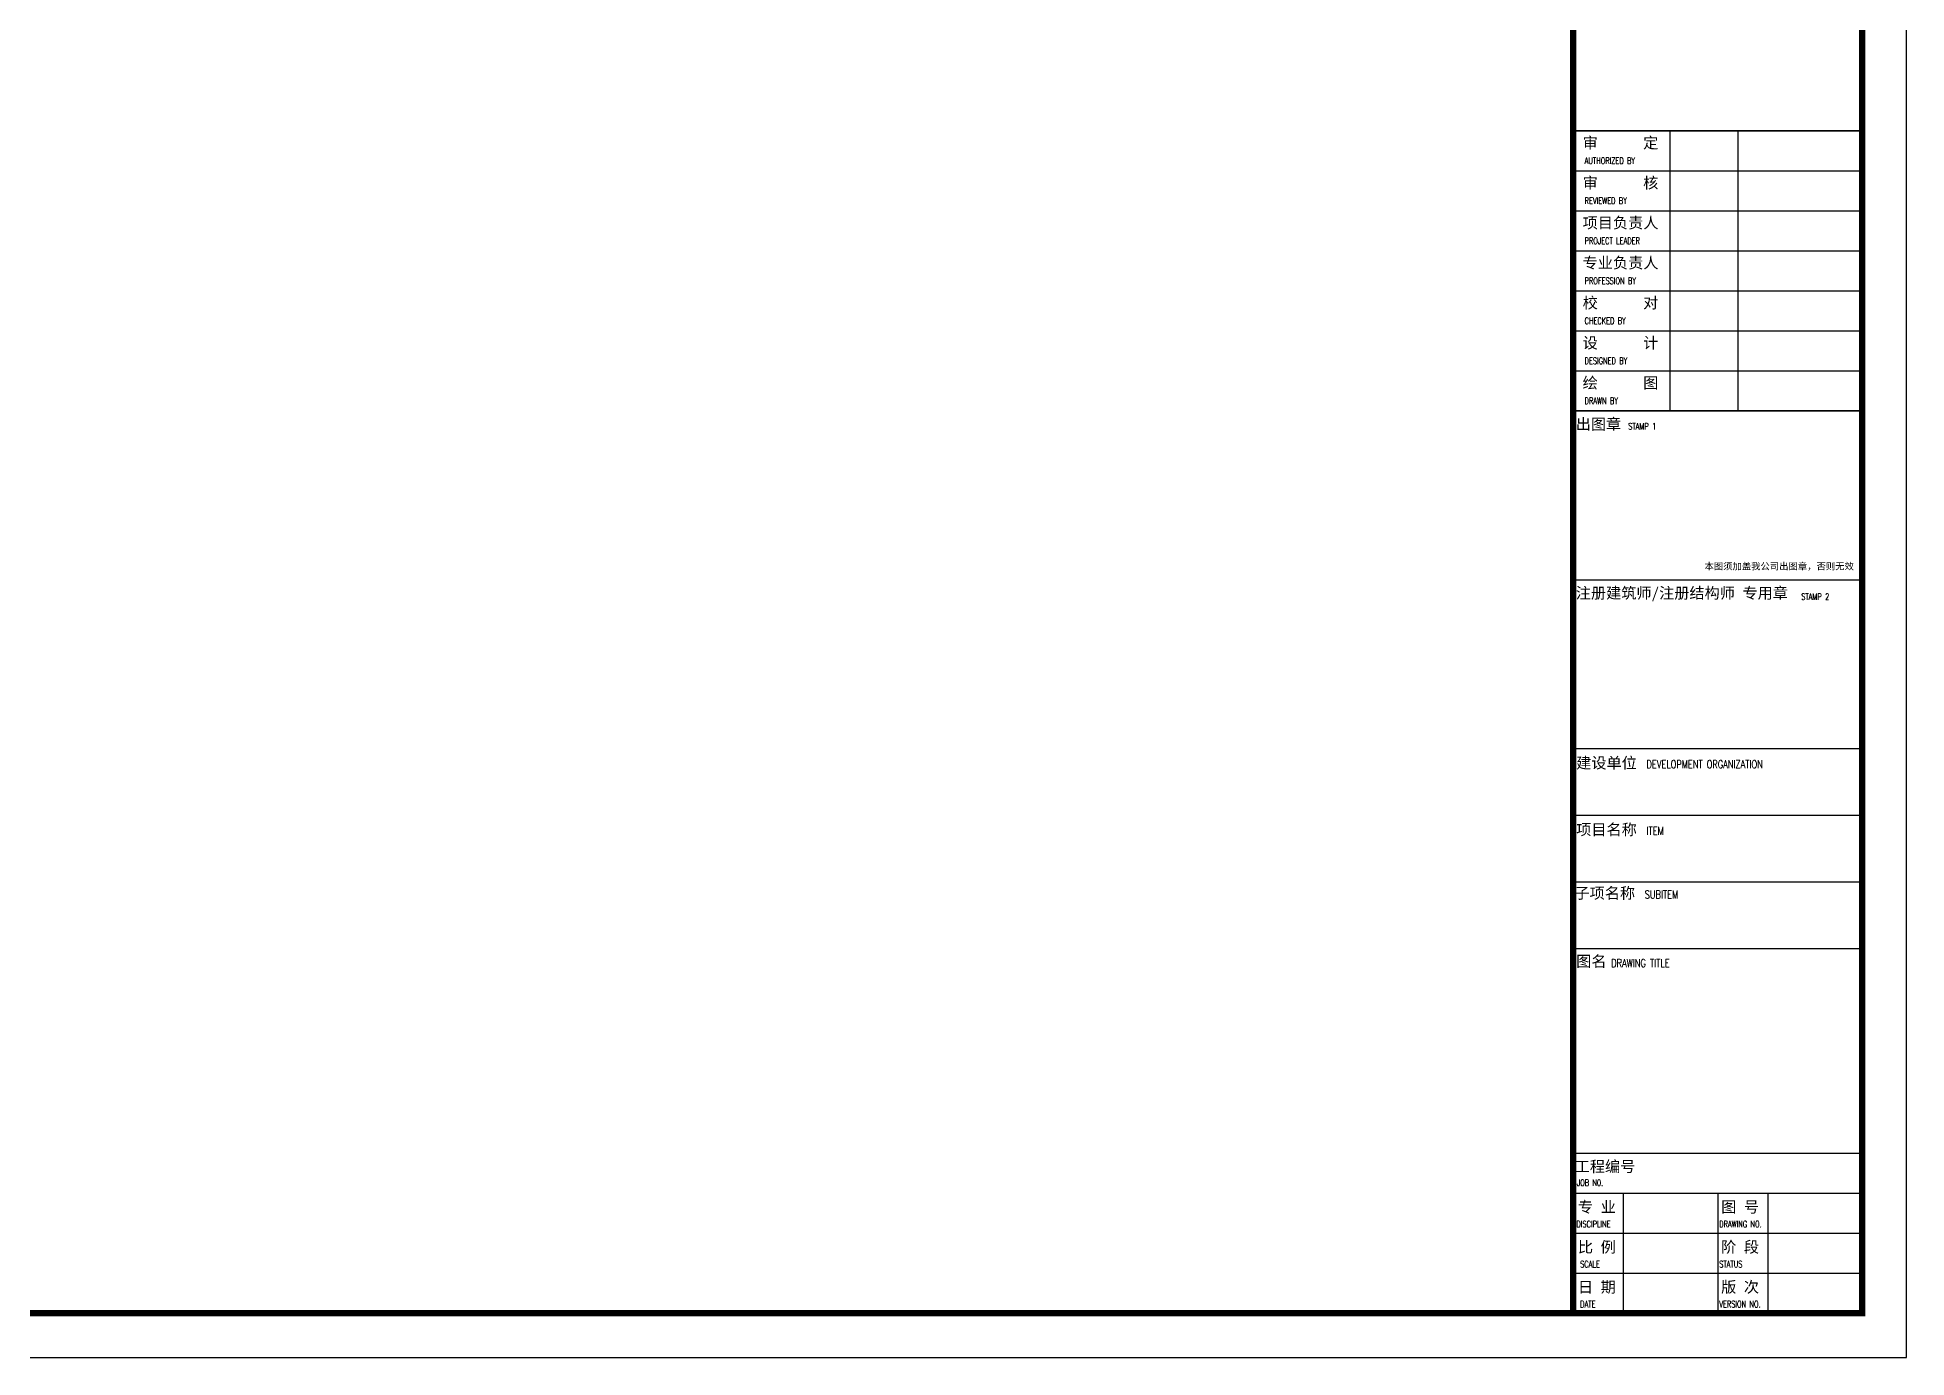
# Model space of a CAD drawing. Extents: x -248860 to 1018944, y -1060852 to 188626.
# Drawn here: x -103312 to -61262, y 89596 to 119296 of the extents above; entities that cross this region are included whole.
import ezdxf

# ---------------------------------------------------------------- set-up
doc = ezdxf.new("R2010")
doc.units = 0
doc.header["$LTSCALE"] = 1000
doc.header["$MEASUREMENT"] = 0
doc.layers.add('WALL', color=6, linetype='CONTINUOUS')
doc.layers.add('图框', color=4, linetype='CONTINUOUS')
doc.styles.add('iIcon2', font='')
doc.styles.add('MIMI-TKWZ', font='romanc.shx', dxfattribs={"width": 0.75, "oblique": 15, "bigfont": 'bigfont.shx'})
doc.styles.get('iIcon2').set_extended_font_data('SimSun')

# ---------------------------------------------------------------- blocks, each defined once
blk = doc.blocks.new('sadf f')
at = {"layer": '图框'}
for p, q in [((727351, 367463), (733851, 367463)), ((727351, 367463), (733851, 367463)), ((729523, 367463), (729523, 361163)), ((731051, 367463), (731051, 361163)), ((727351, 366563), (733851, 366563)), ((727351, 365663), (733851, 365663)), ((727351, 364763), (733851, 364763)), ((727351, 363863), (733851, 363863)), ((727351, 362963), (733851, 362963)), ((727351, 362063), (733851, 362063)), ((727351, 357363), (733851, 357363)), ((727351, 353563), (733851, 353563)), ((727351, 352063), (733851, 352063)), ((727351, 350563), (733851, 350563)), ((727351, 344463), (733851, 344463)), ((727351, 343563), (733851, 343563)), ((728476, 343563), (728476, 340863)), ((730601, 343563), (730601, 340863)), ((731726, 343563), (731726, 340863)), ((727351, 342663), (733851, 342663)), ((727351, 341763), (733851, 341763))]:
    blk.add_line(p, q, dxfattribs=at)
blk.add_lwpolyline([(650751, 339863), (734851, 339863), (734851, 399263), (650751, 399263)], close=True, dxfattribs=at)
at = {"layer": '图框', "const_width": 140}
for points in [[(653251, 398263), (733851, 398263), (733851, 340863), (653251, 340863)], [(733851, 398263), (727351, 398263), (727351, 340863), (733851, 340863)]]:
    blk.add_lwpolyline(points, close=True, dxfattribs=at)
at = {"layer": '图框', "const_width": 35}
for points in [[(727351, 367463), (733851, 367463)], [(727351, 361163), (733851, 361163)], [(727351, 353563), (733851, 353563)], [(727351, 349063), (733851, 349063)]]:
    blk.add_lwpolyline(points, dxfattribs=at)
at = {"layer": '图框', "style": 'iIcon2'}
for s, height, p in [('审      定', 250, (727563, 367067)), ('审      核', 250, (727563, 366167)), ('项目负责人', 250, (727563, 365267)), ('专业负责人', 250, (727563, 364367)), ('校      对', 250, (727563, 363467)), ('设      计', 250, (727563, 362567)), ('绘      图', 250, (727563, 361667)), ('出图章', 250, (727408, 360739)), ('本图须加盖我公司出图章，否则无效', 150, (730304, 357590)), ('注册建筑师/注册结构师 专用章', 250, (727408, 356939)), ('建设单位', 250, (727418, 353118)), ('项目名称', 250, (727418, 351618)), ('子项名称', 250, (727379, 350188)), ('图名', 250, (727418, 348653)), ('工程编号', 250, (727384, 344039)), ('专 业', 250, (727457, 343127)), ('图 号', 250, (730679, 343127)), ('比 例', 250, (727457, 342227)), ('阶 段', 250, (730679, 342227)), ('日 期', 250, (727457, 341327)), ('版 次', 250, (730679, 341327))]:
    blk.add_text(s, height=height, dxfattribs=at).set_placement(p)
at = {"layer": '图框', "style": 'MIMI-TKWZ', "width": 0.75}
for s, height, p in [('AUTHORIZED BY', 145, (727607, 366715)), ('REVIEWED BY', 145, (727607, 365815)), ('PROJECT LEADER', 145, (727607, 364915)), ('PROFESSION BY', 145, (727607, 364015)), ('CHECKED BY', 145, (727607, 363115)), ('DESIGNED BY', 145, (727607, 362215)), ('DRAWN BY', 145, (727607, 361315)), ('STAMP 1', 145, (728589, 360742)), ('STAMP 2', 145, (732482, 356909)), ('DEVELOPMENT ORGANIZATION', 180, (729000, 353121)), ('ITEM', 180, (729000, 351621)), ('SUBITEM', 180, (728961, 350191)), ('DRAWING TITLE', 180, (728206, 348649)), ('JOB N0.', 145, (727434, 343724)), ('DISCIPLINE', 145, (727424, 342794)), ('DRAWING NO.', 145, (730635, 342794)), ('SCALE', 145, (727507, 341894)), ('STATUS', 145, (730635, 341894)), ('DATE', 145, (727507, 340994)), ('VERSION NO.', 145, (730635, 340994))]:
    blk.add_text(s, height=height, dxfattribs=at).set_placement(p)

msp = doc.modelspace()

# ---------------------------------------------------------------- block references
at = {"layer": 'WALL'}
msp.add_blockref('sadf f', (-796112.5, -250267.4), dxfattribs=at)

doc.saveas('drawing.dxf')
